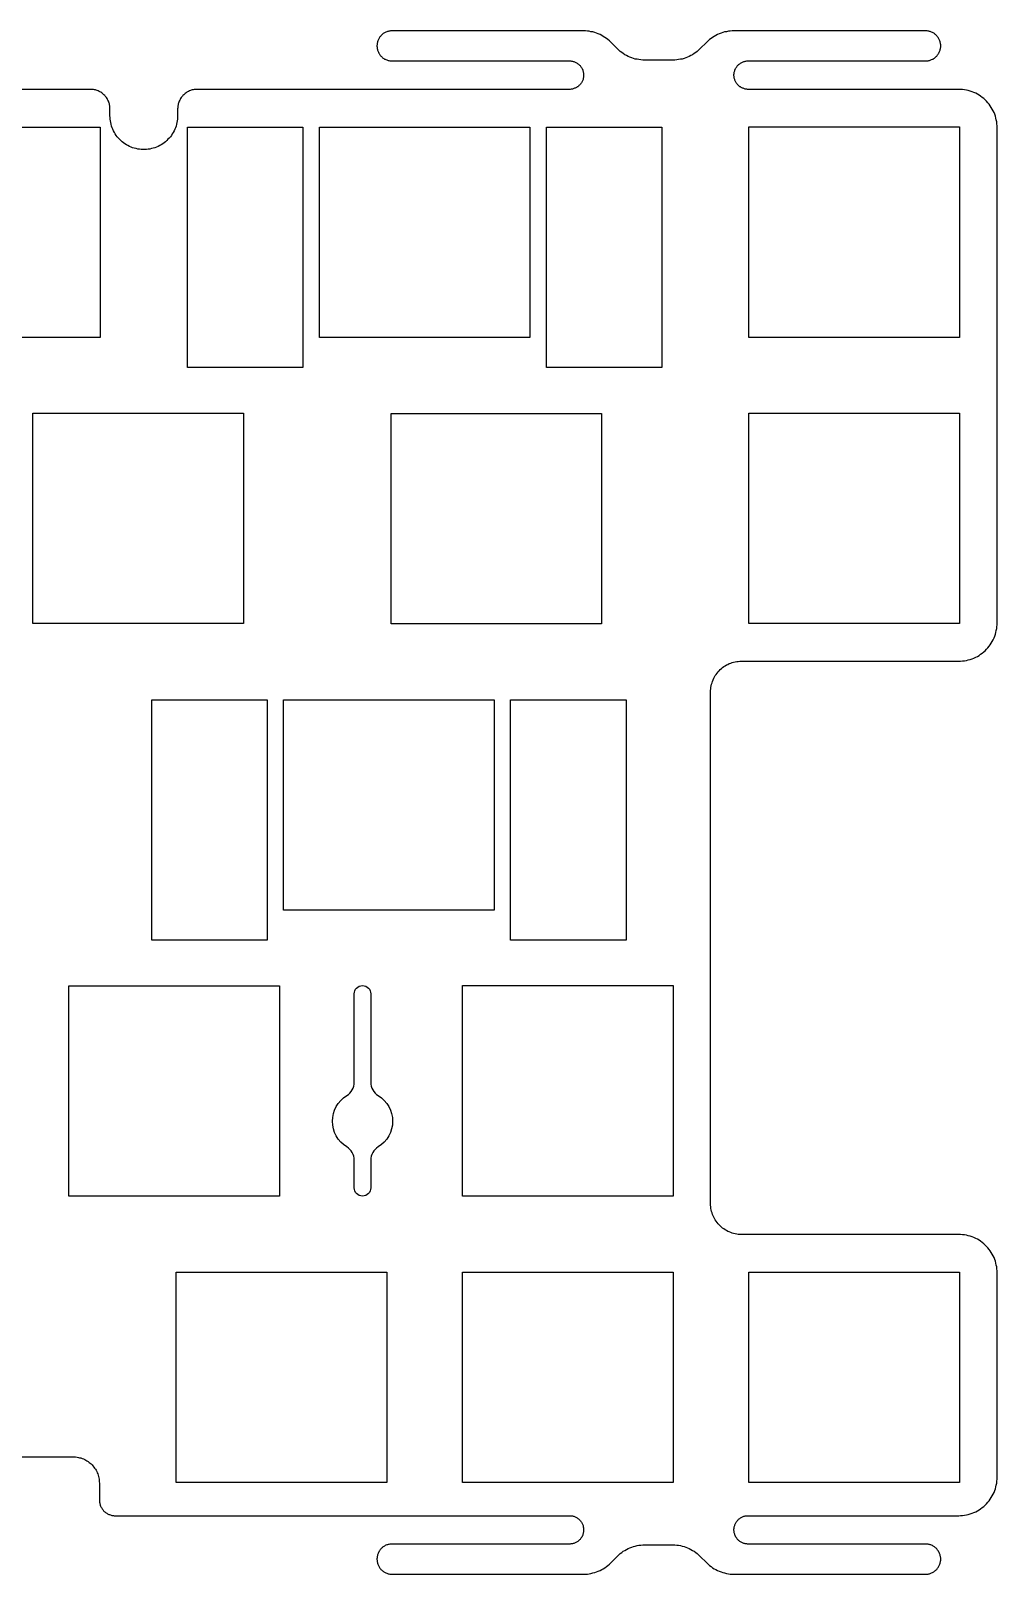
# Model space of a CAD drawing. Header units: millimetres. Extents: x -159 to 146, y -125 to 91.
# Drawn here: x 81.3 to 145.6, y -11.5 to 91.2 of the extents above; entities that cross this region are included whole.
import ezdxf

# ---------------------------------------------------------------- set-up
doc = ezdxf.new("R2010")
doc.units = ezdxf.units.MM
doc.header["$MEASUREMENT"] = 0
doc.layers.add('Ä¬ÈÏÖµ', color=7, linetype='Continuous', true_color=0x000000)

msp = doc.modelspace()

# ---------------------------------------------------------------- linework, layer by layer
at = {"layer": 'Ä¬ÈÏÖµ', "color": 7, "true_color": 0xffffff, "elevation": 0}
msp.add_lwpolyline([(131.04, 87.31, -0.000163), (131.04, 87.31), (131.04, 87.31)], format="xyb", dxfattribs=at)
at = {"layer": 'Ä¬ÈÏÖµ', "color": 7, "true_color": 0xffffff}
for points in [[(71.95, 70.8), (71.95, 84.8), (85.95, 84.8), (85.95, 70.8)], [(91.75, 68.8), (91.75, 84.8), (99.42, 84.8), (99.42, 68.8)], [(100.52, 70.8), (100.52, 84.8), (114.52, 84.8), (114.52, 70.8)], [(123.3, 84.8), (123.3, 68.8), (115.62, 68.8), (115.62, 84.8)], [(129.1, 70.81), (129.1, 84.81), (143.1, 84.81), (143.1, 70.81)], [(95.47, 51.77), (81.47, 51.77), (81.47, 65.77), (95.47, 65.77)], [(119.29, 51.75), (105.29, 51.75), (105.29, 65.75), (119.29, 65.75)], [(129.1, 51.76), (129.1, 65.76), (143.1, 65.76), (143.1, 51.76)], [(143.1, 51.76), (129.1, 51.76), (129.1, 65.76), (143.1, 65.76)], [(97.04, 30.7), (89.37, 30.7), (89.37, 46.7), (97.04, 46.7)], [(112.14, 32.7), (98.14, 32.7), (98.14, 46.7), (112.14, 46.7)], [(120.92, 46.7), (120.92, 30.7), (113.24, 30.7), (113.24, 46.7)], [(97.86, 13.66), (83.86, 13.66), (83.86, 27.66), (97.86, 27.66)], [(124.05, 13.67), (110.05, 13.67), (110.05, 27.67), (124.05, 27.67)], [(105, -5.39), (91, -5.39), (91, 8.61), (105, 8.61)], [(124.05, -5.39), (110.05, -5.39), (110.05, 8.61), (124.05, 8.61)], [(143.1, -5.39), (129.1, -5.39), (129.1, 8.61), (143.1, 8.61)]]:
    msp.add_lwpolyline(points, close=True, dxfattribs=at)
msp.add_lwpolyline([(102.84, 16.05, 0.259846), (102.34, 16.94, -0.557323), (102.34, 20.35, 0.259846), (102.84, 21.24), (102.84, 27.12, -1), (103.94, 27.12), (103.94, 21.24, 0.260735), (104.44, 20.35, -0.559508), (104.44, 16.94, 0.260735), (103.94, 16.05), (103.94, 14.22, -1), (102.84, 14.22)], format="xyb", close=True, dxfattribs=at)
msp.add_polyline3d([(77.48, -3.68, 0), (84.14, -3.68, 0), (84.22, -3.68, 0), (84.31, -3.69, 0), (84.4, -3.7, 0), (84.49, -3.72, 0), (84.57, -3.74, 0), (84.66, -3.76, 0), (84.74, -3.79, 0), (84.83, -3.82, 0), (84.91, -3.86, 0), (84.99, -3.9, 0), (85.06, -3.94, 0), (85.14, -3.99, 0), (85.21, -4.05, 0), (85.28, -4.1, 0), (85.34, -4.16, 0), (85.4, -4.22, 0), (85.46, -4.29, 0), (85.52, -4.36, 0), (85.57, -4.43, 0), (85.62, -4.5, 0), (85.67, -4.58, 0), (85.71, -4.66, 0), (85.74, -4.74, 0), (85.78, -4.82, 0), (85.81, -4.91, 0), (85.83, -4.99, 0), (85.85, -5.08, 0), (85.87, -5.16, 0), (85.88, -5.25, 0), (85.88, -5.34, 0), (85.89, -5.43, 0), (85.89, -6.55, 0), (85.89, -6.6, 0), (85.89, -6.65, 0), (85.9, -6.71, 0), (85.91, -6.76, 0), (85.92, -6.81, 0), (85.93, -6.86, 0), (85.95, -6.91, 0), (85.97, -6.96, 0), (85.99, -7.01, 0), (86.02, -7.06, 0), (86.04, -7.1, 0), (86.07, -7.15, 0), (86.11, -7.19, 0), (86.14, -7.23, 0), (86.17, -7.27, 0), (86.21, -7.31, 0), (86.25, -7.34, 0), (86.29, -7.38, 0), (86.34, -7.41, 0), (86.38, -7.44, 0), (86.43, -7.47, 0), (86.47, -7.49, 0), (86.52, -7.51, 0), (86.57, -7.53, 0), (86.62, -7.55, 0), (86.67, -7.56, 0), (86.72, -7.58, 0), (86.78, -7.59, 0), (86.83, -7.59, 0), (86.88, -7.6, 0), (86.94, -7.6, 0), (117.16, -7.6, 0), (117.21, -7.6, 0), (117.26, -7.6, 0), (117.3, -7.61, 0), (117.35, -7.62, 0), (117.4, -7.63, 0), (117.45, -7.64, 0), (117.5, -7.66, 0), (117.54, -7.68, 0), (117.59, -7.7, 0), (117.63, -7.72, 0), (117.67, -7.75, 0), (117.71, -7.78, 0), (117.75, -7.81, 0), (117.79, -7.84, 0), (117.82, -7.88, 0), (117.86, -7.91, 0), (117.89, -7.95, 0), (117.92, -7.99, 0), (117.95, -8.03, 0), (117.98, -8.07, 0), (118, -8.11, 0), (118.02, -8.16, 0), (118.04, -8.2, 0), (118.06, -8.25, 0), (118.07, -8.3, 0), (118.08, -8.35, 0), (118.09, -8.4, 0), (118.1, -8.44, 0), (118.1, -8.49, 0), (118.1, -8.54, 0), (118.1, -8.59, 0), (118.1, -8.64, 0), (118.09, -8.69, 0), (118.08, -8.74, 0), (118.07, -8.79, 0), (118.05, -8.84, 0), (118.04, -8.88, 0), (118.02, -8.93, 0), (118, -8.97, 0), (117.97, -9.02, 0), (117.95, -9.06, 0), (117.92, -9.1, 0), (117.89, -9.14, 0), (117.86, -9.18, 0), (117.82, -9.21, 0), (117.79, -9.25, 0), (117.75, -9.28, 0), (117.71, -9.31, 0), (117.67, -9.34, 0), (117.63, -9.36, 0), (117.58, -9.39, 0), (117.54, -9.41, 0), (117.49, -9.43, 0), (117.45, -9.44, 0), (117.4, -9.46, 0), (117.35, -9.47, 0), (117.3, -9.48, 0), (117.25, -9.48, 0), (117.21, -9.49, 0), (117.16, -9.49, 0), (105.35, -9.49, 0), (105.3, -9.49, 0), (105.25, -9.49, 0), (105.2, -9.5, 0), (105.15, -9.51, 0), (105.1, -9.52, 0), (105.05, -9.54, 0), (105, -9.55, 0), (104.95, -9.57, 0), (104.9, -9.59, 0), (104.86, -9.62, 0), (104.82, -9.65, 0), (104.77, -9.67, 0), (104.73, -9.7, 0), (104.69, -9.74, 0), (104.65, -9.77, 0), (104.62, -9.81, 0), (104.58, -9.85, 0), (104.55, -9.89, 0), (104.52, -9.93, 0), (104.49, -9.97, 0), (104.47, -10.02, 0), (104.45, -10.06, 0), (104.43, -10.11, 0), (104.41, -10.16, 0), (104.39, -10.21, 0), (104.38, -10.26, 0), (104.37, -10.31, 0), (104.36, -10.36, 0), (104.36, -10.41, 0), (104.35, -10.46, 0), (104.35, -10.51, 0), (104.36, -10.57, 0), (104.36, -10.62, 0), (104.37, -10.67, 0), (104.38, -10.72, 0), (104.39, -10.77, 0), (104.41, -10.82, 0), (104.43, -10.87, 0), (104.45, -10.91, 0), (104.47, -10.96, 0), (104.49, -11, 0), (104.52, -11.05, 0), (104.55, -11.09, 0), (104.58, -11.13, 0), (104.62, -11.17, 0), (104.65, -11.2, 0), (104.69, -11.24, 0), (104.73, -11.27, 0), (104.77, -11.3, 0), (104.82, -11.33, 0), (104.86, -11.36, 0), (104.9, -11.38, 0), (104.95, -11.41, 0), (105, -11.42, 0), (105.05, -11.44, 0), (105.1, -11.46, 0), (105.15, -11.47, 0), (105.2, -11.48, 0), (105.25, -11.48, 0), (105.3, -11.49, 0), (105.35, -11.49, 0), (118.1, -11.49, 0), (118.22, -11.49, 0), (118.35, -11.48, 0), (118.47, -11.46, 0), (118.59, -11.44, 0), (118.72, -11.41, 0), (118.84, -11.38, 0), (118.96, -11.34, 0), (119.07, -11.29, 0), (119.19, -11.24, 0), (119.3, -11.19, 0), (119.41, -11.13, 0), (119.51, -11.06, 0), (119.62, -10.99, 0), (119.71, -10.91, 0), (119.81, -10.83, 0), (119.9, -10.74, 0), (120.35, -10.29, 0), (120.44, -10.2, 0), (120.54, -10.12, 0), (120.64, -10.04, 0), (120.74, -9.97, 0), (120.84, -9.91, 0), (120.95, -9.84, 0), (121.06, -9.79, 0), (121.18, -9.74, 0), (121.3, -9.69, 0), (121.41, -9.65, 0), (121.53, -9.62, 0), (121.66, -9.59, 0), (121.78, -9.57, 0), (121.9, -9.56, 0), (122.03, -9.55, 0), (122.15, -9.54, 0), (124.04, -9.54, 0), (124.17, -9.55, 0), (124.29, -9.56, 0), (124.42, -9.57, 0), (124.54, -9.59, 0), (124.66, -9.62, 0), (124.78, -9.65, 0), (124.9, -9.69, 0), (125.02, -9.74, 0), (125.13, -9.79, 0), (125.24, -9.84, 0), (125.35, -9.91, 0), (125.46, -9.97, 0), (125.56, -10.04, 0), (125.66, -10.12, 0), (125.75, -10.2, 0), (125.84, -10.29, 0), (126.3, -10.74, 0), (126.39, -10.83, 0), (126.48, -10.91, 0), (126.58, -10.99, 0), (126.68, -11.06, 0), (126.79, -11.13, 0), (126.9, -11.19, 0), (127.01, -11.24, 0), (127.12, -11.29, 0), (127.24, -11.34, 0), (127.36, -11.38, 0), (127.48, -11.41, 0), (127.6, -11.44, 0), (127.73, -11.46, 0), (127.85, -11.48, 0), (127.97, -11.49, 0), (128.1, -11.49, 0), (140.85, -11.49, 0), (140.9, -11.49, 0), (140.95, -11.48, 0), (141.01, -11.48, 0), (141.06, -11.47, 0), (141.11, -11.46, 0), (141.16, -11.44, 0), (141.2, -11.42, 0), (141.25, -11.41, 0), (141.3, -11.38, 0), (141.34, -11.36, 0), (141.39, -11.33, 0), (141.43, -11.3, 0), (141.47, -11.27, 0), (141.51, -11.24, 0), (141.55, -11.2, 0), (141.59, -11.17, 0), (141.62, -11.13, 0), (141.65, -11.09, 0), (141.68, -11.05, 0), (141.71, -11, 0), (141.73, -10.96, 0), (141.76, -10.91, 0), (141.78, -10.87, 0), (141.8, -10.82, 0), (141.81, -10.77, 0), (141.82, -10.72, 0), (141.84, -10.67, 0), (141.84, -10.62, 0), (141.85, -10.57, 0), (141.85, -10.51, 0), (141.85, -10.46, 0), (141.85, -10.41, 0), (141.84, -10.36, 0), (141.84, -10.31, 0), (141.82, -10.26, 0), (141.81, -10.21, 0), (141.8, -10.16, 0), (141.78, -10.11, 0), (141.76, -10.06, 0), (141.73, -10.02, 0), (141.71, -9.97, 0), (141.68, -9.93, 0), (141.65, -9.89, 0), (141.62, -9.85, 0), (141.59, -9.81, 0), (141.55, -9.77, 0), (141.51, -9.74, 0), (141.47, -9.7, 0), (141.43, -9.67, 0), (141.39, -9.65, 0), (141.34, -9.62, 0), (141.3, -9.59, 0), (141.25, -9.57, 0), (141.2, -9.55, 0), (141.16, -9.54, 0), (141.11, -9.52, 0), (141.06, -9.51, 0), (141.01, -9.5, 0), (140.95, -9.49, 0), (140.9, -9.49, 0), (140.85, -9.49, 0), (129.05, -9.49, 0), (129, -9.49, 0), (128.95, -9.48, 0), (128.9, -9.48, 0), (128.85, -9.47, 0), (128.8, -9.46, 0), (128.75, -9.44, 0), (128.71, -9.43, 0), (128.66, -9.41, 0), (128.62, -9.39, 0), (128.57, -9.36, 0), (128.53, -9.34, 0), (128.49, -9.31, 0), (128.45, -9.28, 0), (128.41, -9.25, 0), (128.38, -9.21, 0), (128.34, -9.18, 0), (128.31, -9.14, 0), (128.28, -9.1, 0), (128.25, -9.06, 0), (128.23, -9.02, 0), (128.2, -8.97, 0), (128.18, -8.93, 0), (128.16, -8.88, 0), (128.15, -8.84, 0), (128.13, -8.79, 0), (128.12, -8.74, 0), (128.11, -8.69, 0), (128.11, -8.64, 0), (128.1, -8.59, 0), (128.1, -8.54, 0), (128.1, -8.49, 0), (128.11, -8.44, 0), (128.11, -8.4, 0), (128.12, -8.35, 0), (128.13, -8.3, 0), (128.15, -8.25, 0), (128.16, -8.2, 0), (128.18, -8.16, 0), (128.2, -8.11, 0), (128.23, -8.07, 0), (128.25, -8.03, 0), (128.28, -7.99, 0), (128.31, -7.95, 0), (128.34, -7.91, 0), (128.38, -7.88, 0), (128.41, -7.84, 0), (128.45, -7.81, 0), (128.49, -7.78, 0), (128.53, -7.75, 0), (128.57, -7.72, 0), (128.62, -7.7, 0), (128.66, -7.68, 0), (128.71, -7.66, 0), (128.75, -7.64, 0), (128.8, -7.63, 0), (128.85, -7.62, 0), (128.9, -7.61, 0), (128.95, -7.6, 0), (129, -7.6, 0), (129.05, -7.6, 0), (143.06, -7.6, 0), (143.18, -7.59, 0), (143.31, -7.58, 0), (143.44, -7.57, 0), (143.57, -7.55, 0), (143.69, -7.52, 0), (143.82, -7.48, 0), (143.94, -7.44, 0), (144.06, -7.39, 0), (144.18, -7.34, 0), (144.29, -7.28, 0), (144.4, -7.21, 0), (144.51, -7.14, 0), (144.62, -7.06, 0), (144.72, -6.98, 0), (144.81, -6.9, 0), (144.9, -6.8, 0), (144.99, -6.71, 0), (145.07, -6.61, 0), (145.15, -6.5, 0), (145.22, -6.4, 0), (145.28, -6.28, 0), (145.34, -6.17, 0), (145.4, -6.05, 0), (145.45, -5.93, 0), (145.49, -5.81, 0), (145.52, -5.69, 0), (145.55, -5.56, 0), (145.58, -5.43, 0), (145.59, -5.31, 0), (145.6, -5.18, 0), (145.61, -5.05, 0), (145.61, 8.56, 0), (145.6, 8.69, 0), (145.59, 8.82, 0), (145.58, 8.95, 0), (145.55, 9.08, 0), (145.52, 9.2, 0), (145.49, 9.33, 0), (145.45, 9.45, 0), (145.4, 9.57, 0), (145.34, 9.69, 0), (145.28, 9.8, 0), (145.22, 9.91, 0), (145.15, 10.02, 0), (145.07, 10.12, 0), (144.99, 10.22, 0), (144.9, 10.32, 0), (144.81, 10.41, 0), (144.72, 10.5, 0), (144.62, 10.58, 0), (144.51, 10.66, 0), (144.4, 10.73, 0), (144.29, 10.79, 0), (144.18, 10.85, 0), (144.06, 10.91, 0), (143.94, 10.95, 0), (143.82, 11, 0), (143.69, 11.03, 0), (143.57, 11.06, 0), (143.44, 11.08, 0), (143.31, 11.1, 0), (143.18, 11.11, 0), (143.06, 11.11, 0), (128.6, 11.11, 0), (128.49, 11.12, 0), (128.39, 11.12, 0), (128.29, 11.14, 0), (128.19, 11.15, 0), (128.08, 11.18, 0), (127.98, 11.21, 0), (127.89, 11.24, 0), (127.79, 11.28, 0), (127.7, 11.32, 0), (127.6, 11.37, 0), (127.51, 11.42, 0), (127.43, 11.48, 0), (127.34, 11.54, 0), (127.26, 11.61, 0), (127.19, 11.68, 0), (127.11, 11.75, 0), (127.04, 11.83, 0), (126.98, 11.91, 0), (126.92, 11.99, 0), (126.86, 12.08, 0), (126.81, 12.17, 0), (126.76, 12.26, 0), (126.71, 12.35, 0), (126.68, 12.45, 0), (126.64, 12.55, 0), (126.61, 12.65, 0), (126.59, 12.75, 0), (126.57, 12.85, 0), (126.56, 12.96, 0), (126.55, 13.06, 0), (126.55, 13.16, 0), (126.55, 47.21, 0), (126.55, 47.32, 0), (126.56, 47.42, 0), (126.57, 47.52, 0), (126.59, 47.63, 0), (126.61, 47.73, 0), (126.64, 47.83, 0), (126.68, 47.92, 0), (126.71, 48.02, 0), (126.76, 48.12, 0), (126.81, 48.21, 0), (126.86, 48.3, 0), (126.92, 48.38, 0), (126.98, 48.47, 0), (127.04, 48.55, 0), (127.11, 48.63, 0), (127.19, 48.7, 0), (127.26, 48.77, 0), (127.34, 48.83, 0), (127.43, 48.9, 0), (127.51, 48.95, 0), (127.6, 49.01, 0), (127.7, 49.05, 0), (127.79, 49.1, 0), (127.89, 49.14, 0), (127.98, 49.17, 0), (128.08, 49.2, 0), (128.19, 49.22, 0), (128.29, 49.24, 0), (128.39, 49.25, 0), (128.49, 49.26, 0), (128.6, 49.26, 0), (143.06, 49.26, 0), (143.18, 49.27, 0), (143.31, 49.28, 0), (143.44, 49.29, 0), (143.57, 49.31, 0), (143.69, 49.34, 0), (143.82, 49.38, 0), (143.94, 49.42, 0), (144.06, 49.47, 0), (144.18, 49.52, 0), (144.29, 49.58, 0), (144.4, 49.65, 0), (144.51, 49.72, 0), (144.62, 49.8, 0), (144.72, 49.88, 0), (144.81, 49.96, 0), (144.9, 50.06, 0), (144.99, 50.15, 0), (145.07, 50.25, 0), (145.15, 50.36, 0), (145.22, 50.46, 0), (145.28, 50.58, 0), (145.34, 50.69, 0), (145.4, 50.81, 0), (145.45, 50.93, 0), (145.49, 51.05, 0), (145.52, 51.17, 0), (145.55, 51.3, 0), (145.58, 51.43, 0), (145.59, 51.55, 0), (145.6, 51.68, 0), (145.61, 51.81, 0), (145.61, 84.76, 0), (145.6, 84.89, 0), (145.59, 85.02, 0), (145.58, 85.15, 0), (145.55, 85.28, 0), (145.52, 85.4, 0), (145.49, 85.53, 0), (145.45, 85.65, 0), (145.4, 85.77, 0), (145.34, 85.89, 0), (145.28, 86, 0), (145.22, 86.11, 0), (145.15, 86.22, 0), (145.07, 86.32, 0), (144.99, 86.42, 0), (144.9, 86.52, 0), (144.81, 86.61, 0), (144.72, 86.7, 0), (144.62, 86.78, 0), (144.51, 86.86, 0), (144.4, 86.93, 0), (144.29, 86.99, 0), (144.18, 87.05, 0), (144.06, 87.11, 0), (143.94, 87.15, 0), (143.82, 87.2, 0), (143.69, 87.23, 0), (143.57, 87.26, 0), (143.44, 87.28, 0), (143.31, 87.3, 0), (143.18, 87.31, 0), (143.06, 87.31, 0), (129.05, 87.31, 0), (129, 87.31, 0), (128.95, 87.32, 0), (128.9, 87.32, 0), (128.85, 87.33, 0), (128.8, 87.35, 0), (128.75, 87.36, 0), (128.71, 87.38, 0), (128.66, 87.39, 0), (128.62, 87.42, 0), (128.57, 87.44, 0), (128.53, 87.47, 0), (128.49, 87.49, 0), (128.45, 87.52, 0), (128.41, 87.56, 0), (128.38, 87.59, 0), (128.34, 87.63, 0), (128.31, 87.66, 0), (128.28, 87.7, 0), (128.25, 87.74, 0), (128.23, 87.79, 0), (128.2, 87.83, 0), (128.18, 87.87, 0), (128.16, 87.92, 0), (128.15, 87.97, 0), (128.13, 88.01, 0), (128.12, 88.06, 0), (128.11, 88.11, 0), (128.11, 88.16, 0), (128.1, 88.21, 0), (128.1, 88.26, 0), (128.1, 88.31, 0), (128.11, 88.36, 0), (128.11, 88.41, 0), (128.12, 88.46, 0), (128.13, 88.5, 0), (128.15, 88.55, 0), (128.16, 88.6, 0), (128.18, 88.64, 0), (128.2, 88.69, 0), (128.23, 88.73, 0), (128.25, 88.77, 0), (128.28, 88.81, 0), (128.31, 88.85, 0), (128.34, 88.89, 0), (128.38, 88.93, 0), (128.41, 88.96, 0), (128.45, 88.99, 0), (128.49, 89.02, 0), (128.53, 89.05, 0), (128.57, 89.08, 0), (128.62, 89.1, 0), (128.66, 89.12, 0), (128.71, 89.14, 0), (128.75, 89.16, 0), (128.8, 89.17, 0), (128.85, 89.18, 0), (128.9, 89.19, 0), (128.95, 89.2, 0), (129, 89.2, 0), (129.05, 89.2, 0), (140.85, 89.2, 0), (140.9, 89.21, 0), (140.95, 89.21, 0), (141.01, 89.22, 0), (141.06, 89.23, 0), (141.11, 89.24, 0), (141.16, 89.25, 0), (141.2, 89.27, 0), (141.25, 89.29, 0), (141.3, 89.31, 0), (141.34, 89.33, 0), (141.39, 89.36, 0), (141.43, 89.39, 0), (141.47, 89.42, 0), (141.51, 89.45, 0), (141.55, 89.49, 0), (141.59, 89.52, 0), (141.62, 89.56, 0), (141.65, 89.6, 0), (141.68, 89.65, 0), (141.71, 89.69, 0), (141.73, 89.73, 0), (141.76, 89.78, 0), (141.78, 89.83, 0), (141.8, 89.88, 0), (141.81, 89.92, 0), (141.82, 89.97, 0), (141.84, 90.02, 0), (141.84, 90.08, 0), (141.85, 90.13, 0), (141.85, 90.18, 0), (141.85, 90.23, 0), (141.85, 90.28, 0), (141.84, 90.33, 0), (141.84, 90.38, 0), (141.82, 90.43, 0), (141.81, 90.48, 0), (141.8, 90.53, 0), (141.78, 90.58, 0), (141.76, 90.63, 0), (141.73, 90.67, 0), (141.71, 90.72, 0), (141.68, 90.76, 0), (141.65, 90.8, 0), (141.62, 90.84, 0), (141.59, 90.88, 0), (141.55, 90.92, 0), (141.51, 90.96, 0), (141.47, 90.99, 0), (141.43, 91.02, 0), (141.39, 91.05, 0), (141.34, 91.07, 0), (141.3, 91.1, 0), (141.25, 91.12, 0), (141.2, 91.14, 0), (141.16, 91.16, 0), (141.11, 91.17, 0), (141.06, 91.18, 0), (141.01, 91.19, 0), (140.95, 91.2, 0), (140.9, 91.2, 0), (140.85, 91.2, 0), (128.1, 91.2, 0), (127.97, 91.2, 0), (127.85, 91.19, 0), (127.73, 91.18, 0), (127.6, 91.15, 0), (127.48, 91.13, 0), (127.36, 91.09, 0), (127.24, 91.05, 0), (127.12, 91.01, 0), (127.01, 90.96, 0), (126.9, 90.9, 0), (126.79, 90.84, 0), (126.68, 90.77, 0), (126.58, 90.7, 0), (126.48, 90.63, 0), (126.39, 90.54, 0), (126.3, 90.46, 0), (125.84, 90.01, 0), (125.75, 89.92, 0), (125.66, 89.84, 0), (125.56, 89.76, 0), (125.46, 89.69, 0), (125.35, 89.62, 0), (125.24, 89.56, 0), (125.13, 89.5, 0), (125.02, 89.45, 0), (124.9, 89.41, 0), (124.78, 89.37, 0), (124.66, 89.33, 0), (124.54, 89.31, 0), (124.42, 89.29, 0), (124.29, 89.27, 0), (124.17, 89.26, 0), (124.04, 89.26, 0), (122.15, 89.26, 0), (122.03, 89.26, 0), (121.9, 89.27, 0), (121.78, 89.29, 0), (121.66, 89.31, 0), (121.53, 89.33, 0), (121.41, 89.37, 0), (121.3, 89.41, 0), (121.18, 89.45, 0), (121.06, 89.5, 0), (120.95, 89.56, 0), (120.84, 89.62, 0), (120.74, 89.69, 0), (120.64, 89.76, 0), (120.54, 89.84, 0), (120.44, 89.92, 0), (120.35, 90.01, 0), (119.9, 90.46, 0), (119.81, 90.54, 0), (119.71, 90.63, 0), (119.62, 90.7, 0), (119.51, 90.77, 0), (119.41, 90.84, 0), (119.3, 90.9, 0), (119.19, 90.96, 0), (119.07, 91.01, 0), (118.96, 91.05, 0), (118.84, 91.09, 0), (118.72, 91.13, 0), (118.59, 91.15, 0), (118.47, 91.18, 0), (118.35, 91.19, 0), (118.22, 91.2, 0), (118.1, 91.2, 0), (105.35, 91.2, 0), (105.3, 91.2, 0), (105.25, 91.2, 0), (105.2, 91.19, 0), (105.15, 91.18, 0), (105.1, 91.17, 0), (105.05, 91.16, 0), (105, 91.14, 0), (104.95, 91.12, 0), (104.9, 91.1, 0), (104.86, 91.07, 0), (104.82, 91.05, 0), (104.77, 91.02, 0), (104.73, 90.99, 0), (104.69, 90.96, 0), (104.65, 90.92, 0), (104.62, 90.88, 0), (104.58, 90.84, 0), (104.55, 90.8, 0), (104.52, 90.76, 0), (104.49, 90.72, 0), (104.47, 90.67, 0), (104.45, 90.63, 0), (104.43, 90.58, 0), (104.41, 90.53, 0), (104.39, 90.48, 0), (104.38, 90.43, 0), (104.37, 90.38, 0), (104.36, 90.33, 0), (104.36, 90.28, 0), (104.35, 90.23, 0), (104.35, 90.18, 0), (104.36, 90.13, 0), (104.36, 90.08, 0), (104.37, 90.02, 0), (104.38, 89.97, 0), (104.39, 89.92, 0), (104.41, 89.88, 0), (104.43, 89.83, 0), (104.45, 89.78, 0), (104.47, 89.73, 0), (104.49, 89.69, 0), (104.52, 89.65, 0), (104.55, 89.6, 0), (104.58, 89.56, 0), (104.62, 89.52, 0), (104.65, 89.49, 0), (104.69, 89.45, 0), (104.73, 89.42, 0), (104.77, 89.39, 0), (104.82, 89.36, 0), (104.86, 89.33, 0), (104.9, 89.31, 0), (104.95, 89.29, 0), (105, 89.27, 0), (105.05, 89.25, 0), (105.1, 89.24, 0), (105.15, 89.23, 0), (105.2, 89.22, 0), (105.25, 89.21, 0), (105.3, 89.21, 0), (105.35, 89.2, 0), (117.16, 89.2, 0), (117.21, 89.2, 0), (117.25, 89.2, 0), (117.3, 89.19, 0), (117.35, 89.18, 0), (117.4, 89.17, 0), (117.45, 89.16, 0), (117.49, 89.14, 0), (117.54, 89.12, 0), (117.58, 89.1, 0), (117.63, 89.08, 0), (117.67, 89.05, 0), (117.71, 89.02, 0), (117.75, 88.99, 0), (117.79, 88.96, 0), (117.82, 88.93, 0), (117.86, 88.89, 0), (117.89, 88.85, 0), (117.92, 88.81, 0), (117.95, 88.77, 0), (117.97, 88.73, 0), (118, 88.69, 0), (118.02, 88.64, 0), (118.04, 88.6, 0), (118.05, 88.55, 0), (118.07, 88.5, 0), (118.08, 88.46, 0), (118.09, 88.41, 0), (118.1, 88.36, 0), (118.1, 88.31, 0), (118.1, 88.26, 0), (118.1, 88.21, 0), (118.1, 88.16, 0), (118.09, 88.11, 0), (118.08, 88.06, 0), (118.07, 88.01, 0), (118.06, 87.97, 0), (118.04, 87.92, 0), (118.02, 87.87, 0), (118, 87.83, 0), (117.97, 87.79, 0), (117.95, 87.74, 0), (117.92, 87.7, 0), (117.89, 87.66, 0), (117.86, 87.63, 0), (117.82, 87.59, 0), (117.79, 87.56, 0), (117.75, 87.52, 0), (117.71, 87.49, 0), (117.67, 87.47, 0), (117.63, 87.44, 0), (117.59, 87.42, 0), (117.54, 87.39, 0), (117.5, 87.38, 0), (117.45, 87.36, 0), (117.4, 87.35, 0), (117.35, 87.33, 0), (117.3, 87.32, 0), (117.26, 87.32, 0), (117.21, 87.31, 0), (117.16, 87.31, 0), (92.39, 87.31, 0), (92.33, 87.31, 0), (92.26, 87.31, 0), (92.2, 87.3, 0), (92.13, 87.29, 0), (92.07, 87.27, 0), (92, 87.25, 0), (91.94, 87.23, 0), (91.88, 87.21, 0), (91.82, 87.18, 0), (91.76, 87.15, 0), (91.71, 87.12, 0), (91.65, 87.08, 0), (91.6, 87.04, 0), (91.55, 87, 0), (91.5, 86.95, 0), (91.45, 86.91, 0), (91.41, 86.86, 0), (91.37, 86.81, 0), (91.33, 86.76, 0), (91.29, 86.7, 0), (91.26, 86.64, 0), (91.23, 86.59, 0), (91.2, 86.53, 0), (91.17, 86.46, 0), (91.15, 86.4, 0), (91.13, 86.34, 0), (91.12, 86.27, 0), (91.11, 86.21, 0), (91.1, 86.14, 0), (91.1, 86.08, 0), (91.09, 86.01, 0), (91.09, 85.56, 0), (91.09, 85.44, 0), (91.08, 85.33, 0), (91.07, 85.21, 0), (91.05, 85.1, 0), (91.02, 84.99, 0), (90.99, 84.87, 0), (90.95, 84.76, 0), (90.91, 84.66, 0), (90.86, 84.55, 0), (90.8, 84.45, 0), (90.74, 84.35, 0), (90.68, 84.25, 0), (90.61, 84.16, 0), (90.53, 84.07, 0), (90.45, 83.99, 0), (90.37, 83.91, 0), (90.28, 83.83, 0), (90.19, 83.76, 0), (90.1, 83.69, 0), (90, 83.63, 0), (89.9, 83.57, 0), (89.8, 83.52, 0), (89.69, 83.47, 0), (89.58, 83.43, 0), (89.47, 83.4, 0), (89.36, 83.37, 0), (89.25, 83.34, 0), (89.13, 83.33, 0), (89.02, 83.31, 0), (88.9, 83.31, 0), (88.79, 83.31, 0), (88.67, 83.31, 0), (88.55, 83.33, 0), (88.44, 83.34, 0), (88.33, 83.37, 0), (88.21, 83.4, 0), (88.1, 83.43, 0), (88, 83.47, 0), (87.89, 83.52, 0), (87.79, 83.57, 0), (87.69, 83.63, 0), (87.59, 83.69, 0), (87.49, 83.76, 0), (87.4, 83.83, 0), (87.32, 83.91, 0), (87.23, 83.99, 0), (87.15, 84.07, 0), (87.08, 84.16, 0), (87.01, 84.25, 0), (86.94, 84.35, 0), (86.89, 84.45, 0), (86.83, 84.55, 0), (86.78, 84.66, 0), (86.74, 84.76, 0), (86.7, 84.87, 0), (86.67, 84.99, 0), (86.64, 85.1, 0), (86.62, 85.21, 0), (86.61, 85.33, 0), (86.6, 85.44, 0), (86.59, 85.56, 0), (86.59, 86.01, 0), (86.59, 86.08, 0), (86.59, 86.14, 0), (86.58, 86.21, 0), (86.57, 86.27, 0), (86.55, 86.34, 0), (86.53, 86.4, 0), (86.51, 86.46, 0), (86.49, 86.53, 0), (86.46, 86.59, 0), (86.43, 86.64, 0), (86.4, 86.7, 0), (86.36, 86.76, 0), (86.32, 86.81, 0), (86.28, 86.86, 0), (86.24, 86.91, 0), (86.19, 86.95, 0), (86.14, 87, 0), (86.09, 87.04, 0), (86.04, 87.08, 0), (85.98, 87.12, 0), (85.92, 87.15, 0), (85.87, 87.18, 0), (85.81, 87.21, 0), (85.74, 87.23, 0), (85.68, 87.25, 0), (85.62, 87.27, 0), (85.56, 87.29, 0), (85.49, 87.3, 0), (85.42, 87.31, 0), (85.36, 87.31, 0), (85.29, 87.31, 0), (63.11, 87.31, 0)], dxfattribs=at)

doc.saveas('drawing.dxf')
